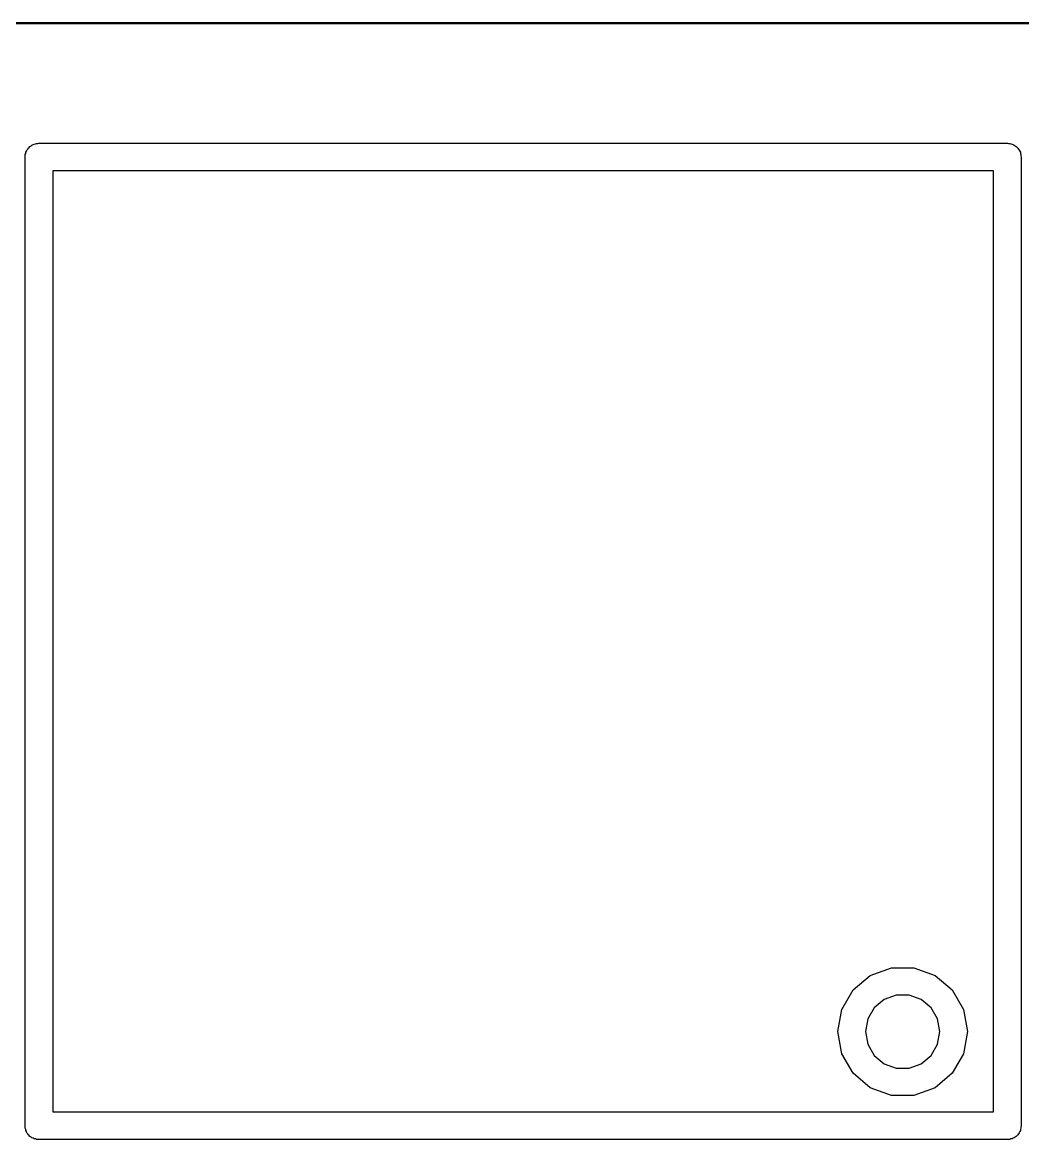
# Model space of a CAD drawing. Extents: x 69.6 to 139.6, y -158 to -61.
# Drawn here: x 87.28 to 94.51, y -104.1 to -96.03 of the extents above; entities that cross this region are included whole.
import ezdxf

# ---------------------------------------------------------------- set-up
doc = ezdxf.new("R2010")
doc.units = 0
doc.header["$MEASUREMENT"] = 0
doc.layers.add('BLACK', color=7, linetype='CONTINUOUS')

msp = doc.modelspace()

# ---------------------------------------------------------------- linework, layer by layer
at = {"layer": 'Black'}
for p, q in [((86.1726, -96.027), (96.0105, -96.027)), ((96.0105, -96.037), (86.1726, -96.037)), ((87.3104, -96.9582), (87.3134, -96.95)), ((87.3134, -96.95), (87.319, -96.9433)), ((87.319, -96.9433), (87.3234, -96.9357)), ((87.3234, -96.9357), (87.3301, -96.9301)), ((87.3301, -96.9301), (87.3357, -96.9234)), ((87.3357, -96.9234), (87.3433, -96.919)), ((87.3433, -96.919), (87.35, -96.9134)), ((87.35, -96.9134), (87.3582, -96.9104)), ((87.3582, -96.9104), (87.3658, -96.906)), ((87.3658, -96.906), (87.3744, -96.9045)), ((87.3744, -96.9045), (87.3826, -96.9015)), ((87.3826, -96.9015), (87.3914, -96.9015)), ((87.3914, -96.9015), (87.4, -96.9)), ((87.4, -96.9), (94.4, -96.9)), ((94.4, -96.9), (94.4086, -96.9015)), ((94.4086, -96.9015), (94.4174, -96.9015)), ((94.4174, -96.9015), (94.4256, -96.9045)), ((94.4256, -96.9045), (94.4342, -96.906)), ((94.4342, -96.906), (94.4418, -96.9104)), ((94.4418, -96.9104), (94.45, -96.9134)), ((94.45, -96.9134), (94.4567, -96.919)), ((94.4567, -96.919), (94.4643, -96.9234)), ((94.4643, -96.9234), (94.4699, -96.9301)), ((94.4699, -96.9301), (94.4766, -96.9357)), ((94.4766, -96.9357), (94.481, -96.9433)), ((94.481, -96.9433), (94.4866, -96.95)), ((94.4866, -96.95), (94.4896, -96.9582)), ((87.3, -97), (87.3015, -96.9914)), ((87.3, -104), (87.3, -97)), ((87.3015, -96.9826), (87.3045, -96.9744)), ((87.3015, -96.9914), (87.3015, -96.9826)), ((87.3045, -96.9744), (87.306, -96.9658)), ((87.306, -96.9658), (87.3104, -96.9582)), ((94.4896, -96.9582), (94.494, -96.9658)), ((94.494, -96.9658), (94.4955, -96.9744)), ((94.4955, -96.9744), (94.4985, -96.9826)), ((94.4985, -96.9826), (94.4985, -96.9914)), ((94.4985, -96.9914), (94.5, -97)), ((94.5, -97), (94.5, -104)), ((94.3, -97.1), (87.5, -97.1)), ((87.5, -97.1), (87.5, -103.9)), ((94.3, -103.9), (94.3, -97.1)), ((93.2845, -103.018), (93.409, -102.914)), ((93.409, -102.914), (93.5619, -102.858)), ((93.5619, -102.858), (93.7245, -102.858)), ((93.7245, -102.858), (93.8773, -102.914)), ((93.8773, -102.914), (94.0019, -103.018)), ((93.2031, -103.159), (93.2845, -103.018)), ((93.5091, -103.087), (93.4377, -103.147)), ((93.5966, -103.055), (93.5091, -103.087)), ((93.6898, -103.055), (93.5966, -103.055)), ((93.7773, -103.087), (93.6898, -103.055)), ((93.8487, -103.147), (93.7773, -103.087)), ((94.0019, -103.018), (94.0833, -103.159)), ((93.1749, -103.319), (93.2031, -103.159)), ((93.4377, -103.147), (93.3911, -103.228)), ((93.8953, -103.228), (93.8487, -103.147)), ((94.0833, -103.159), (94.1115, -103.319)), ((93.3911, -103.228), (93.3749, -103.319)), ((93.9115, -103.319), (93.8953, -103.228)), ((93.2031, -103.48), (93.1749, -103.319)), ((93.3749, -103.319), (93.3911, -103.411)), ((93.8953, -103.411), (93.9115, -103.319)), ((94.1115, -103.319), (94.0833, -103.48)), ((93.3911, -103.411), (93.4377, -103.492)), ((93.8487, -103.492), (93.8953, -103.411)), ((93.2845, -103.62), (93.2031, -103.48)), ((93.4377, -103.492), (93.5091, -103.552)), ((93.7773, -103.552), (93.8487, -103.492)), ((94.0833, -103.48), (94.0019, -103.62)), ((93.5091, -103.552), (93.5966, -103.584)), ((93.6898, -103.584), (93.7773, -103.552)), ((93.409, -103.725), (93.2845, -103.62)), ((93.5966, -103.584), (93.6898, -103.584)), ((94.0019, -103.62), (93.9115, -103.696)), ((93.5619, -103.781), (93.409, -103.725)), ((93.8773, -103.725), (93.7245, -103.781)), ((93.9115, -103.696), (93.8773, -103.725)), ((93.7245, -103.781), (93.5619, -103.781)), ((87.5, -103.9), (94.3, -103.9)), ((87.3015, -104.009), (87.3, -104)), ((87.3015, -104.017), (87.3015, -104.009)), ((87.3045, -104.026), (87.3015, -104.017)), ((87.306, -104.034), (87.3045, -104.026)), ((87.3104, -104.042), (87.306, -104.034)), ((87.3134, -104.05), (87.3104, -104.042)), ((87.319, -104.057), (87.3134, -104.05)), ((87.3234, -104.064), (87.319, -104.057)), ((94.481, -104.057), (94.4766, -104.064)), ((94.4866, -104.05), (94.481, -104.057)), ((94.4896, -104.042), (94.4866, -104.05)), ((94.494, -104.034), (94.4896, -104.042)), ((94.4955, -104.026), (94.494, -104.034)), ((94.4985, -104.017), (94.4955, -104.026)), ((94.5, -104), (94.4985, -104.009)), ((94.4985, -104.009), (94.4985, -104.017)), ((87.3301, -104.07), (87.3234, -104.064)), ((87.3357, -104.077), (87.3301, -104.07)), ((87.3433, -104.081), (87.3357, -104.077)), ((87.35, -104.087), (87.3433, -104.081)), ((87.3582, -104.09), (87.35, -104.087)), ((87.3658, -104.094), (87.3582, -104.09)), ((87.3744, -104.095), (87.3658, -104.094)), ((87.3826, -104.098), (87.3744, -104.095)), ((87.3914, -104.098), (87.3826, -104.098)), ((87.4, -104.1), (87.3914, -104.098)), ((94.4, -104.1), (87.4, -104.1)), ((94.4086, -104.098), (94.4, -104.1)), ((94.4174, -104.098), (94.4086, -104.098)), ((94.4256, -104.095), (94.4174, -104.098)), ((94.4342, -104.094), (94.4256, -104.095)), ((94.4418, -104.09), (94.4342, -104.094)), ((94.45, -104.087), (94.4418, -104.09)), ((94.4567, -104.081), (94.45, -104.087)), ((94.4643, -104.077), (94.4567, -104.081)), ((94.4699, -104.07), (94.4643, -104.077)), ((94.4766, -104.064), (94.4699, -104.07))]:
    msp.add_line(p, q, dxfattribs=at)

doc.saveas('drawing.dxf')
